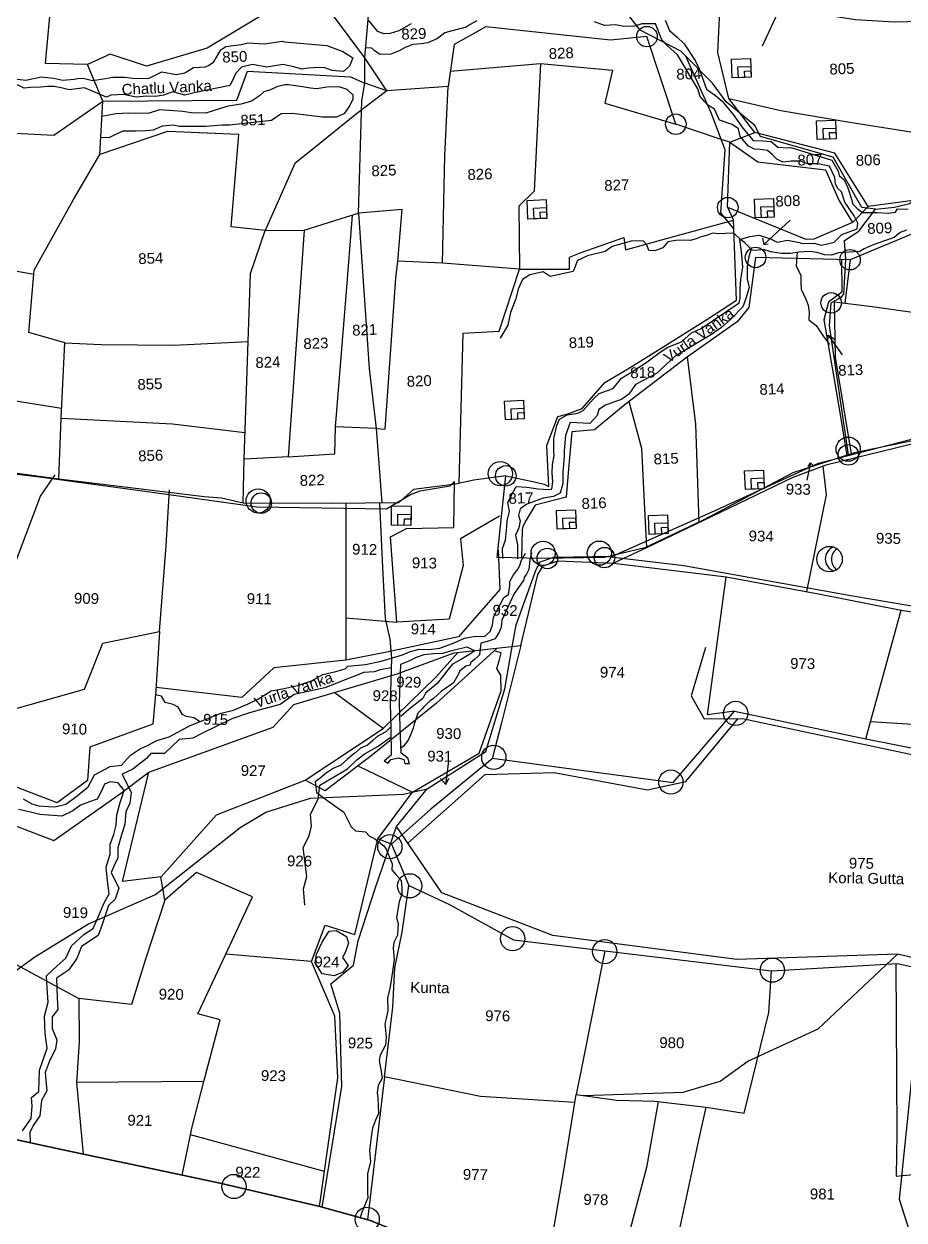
# Model space of a CAD drawing. Header units: inches. Extents: x 207447 to 213485, y 1587092 to 1593817.
# Drawn here: x 208574 to 209802, y 1588008 to 1589676 of the extents above; entities that cross this region are included whole.
import ezdxf

# ---------------------------------------------------------------- set-up
doc = ezdxf.new("R2010")
doc.units = ezdxf.units.IN
doc.header["$LTSCALE"] = 15
doc.header["$MEASUREMENT"] = 0
for name, color, linetype in [('BOUNDRY STONES', 240, 'Continuous'), ('PLOTS', 7, 'Continuous'), ('PLOTS NO', 7, 'Continuous'), ('ROADS', 1, 'Continuous'), ('STREAMS', 4, 'Continuous'), ('VILLAGE BOUNDRY', 5, 'Continuous'), ('wells', 7, 'Continuous')]:
    doc.layers.add(name, color=color, linetype=linetype)
doc.styles.get("Standard").update_dxf_attribs({"font": 'arial.ttf'})

msp = doc.modelspace()

# ---------------------------------------------------------------- linework, layer by layer
at = {"layer": 'BOUNDRY STONES'}
for centre in [(209443.3, 1589658.5), (209483.5, 1589536.3), (209556, 1589420.1), (209594.8, 1589350.6), (209726.6, 1589347.4), (209700.2, 1589287.3), (209724.2, 1589075.3), (209246.3, 1589046.1), (208905.2, 1589008.1), (209304.3, 1588930.9), (209384, 1588932.1)]:
    msp.add_circle(centre, 14.3, dxfattribs=at)
at = {"layer": 'BOUNDRY STONES', "color": 1}
for centre in [(209724, 1589083.3), (209238.6, 1589049.1), (208900.9, 1589011.1), (209298.4, 1588938), (209376.9, 1588938.3), (209567, 1588714.9), (209229.6, 1588653.7), (209476.6, 1588619.1), (209084.6, 1588529), (209112.2, 1588474.5), (209255.8, 1588400.8), (209384.4, 1588382.8), (209618.2, 1588356.9), (208867.1, 1588055.3), (209053, 1588009.5)]:
    msp.add_circle(centre, 16.9, dxfattribs=at)
at = {"layer": 'PLOTS'}
for points in [[(209049.6, 1589628.9), (209062.2, 1589774.3), (209133, 1589747.5), (209230.3, 1589717.6), (209239.9, 1589850.3), (209198, 1589906), (209143.9, 1589978), (209111.2, 1590024.7)], [(208808.7, 1589827), (208904.9, 1589825.8), (208954.8, 1589802.1), (209016, 1589729.7), (209006, 1589687.5), (208915.6, 1589693.8), (208829.8, 1589642.5), (208745, 1589617.4), (208694.5, 1589634.1), (208662.8, 1589619.4), (208604.3, 1589621.1), (208617.5, 1589767.8)], [(209893.9, 1589569.7), (209872.7, 1589519.8), (209837.7, 1589464.1), (209814.4, 1589430.1), (209751.8, 1589421.6), (209705.4, 1589495.8), (209593.7, 1589524.6), (209557.3, 1589572.2), (209542.1, 1589636.4), (209546.3, 1589723.3)], [(208684.3, 1589568.5), (208871.3, 1589570), (208886.1, 1589610.5), (209029.6, 1589602.6), (209049.5, 1589593.7), (209049.6, 1589628.9), (209006, 1589687.5)], [(209558.8, 1589511.4), (209545.2, 1589515.7), (209483.5, 1589536.3), (209443.3, 1589658.5), (209392.2, 1589653.7), (209218.7, 1589672), (209174.1, 1589647.3), (209165.9, 1589588.9), (209080.6, 1589582.7), (209049.6, 1589628.9)], [(208428.1, 1589591.7), (208415.6, 1589516.4), (208515.5, 1589526.4), (208616, 1589521.2), (208684.3, 1589568.5), (208662.8, 1589619.4)], [(209168.9, 1589610.3), (209294.6, 1589621.2), (209395, 1589611.9), (209384.6, 1589565.9), (209483.5, 1589536.3)], [(209294.6, 1589621.2), (209285.9, 1589442.9), (209264.5, 1589422.3), (209265.5, 1589334.1), (209335.2, 1589334.4), (209335.2, 1589350.8), (209351.5, 1589357.6), (209411, 1589378.3), (209413.5, 1589361.2), (209478.8, 1589379.2), (209563.8, 1589402.7)], [(209080.6, 1589582.7), (209038.1, 1589550.8), (208977.1, 1589501.7), (208952.1, 1589481.6), (208910.5, 1589388.3), (208964.9, 1589388.8), (209024, 1589407), (209040.7, 1589412.1), (209045.7, 1589569), (209049.5, 1589593.7)], [(209080.6, 1589582.7), (209049.5, 1589593.7)], [(209265.5, 1589334.1), (209158.1, 1589342.8), (209161.4, 1589492.1), (209165.9, 1589588.9)], [(208942.8, 1589072.6), (208881.2, 1589069.3), (208886.8, 1589233.2), (208890, 1589328.2), (208910.5, 1589388.3), (208863, 1589393.3), (208873.8, 1589522.2), (208774.5, 1589526.4), (208679.8, 1589493.9), (208684.3, 1589568.5)], [(209557.3, 1589572.2), (209630.1, 1589555.5), (209726.2, 1589539), (209811.6, 1589525.5), (209872.7, 1589519.8)], [(208588.1, 1589327), (208390.1, 1589362.1), (208395.9, 1589397.9), (208402.7, 1589439.9), (208415.6, 1589516.4)], [(209246.3, 1589046.1), (209281.7, 1589038.6), (209300, 1589034.7), (209306.5, 1589031.1), (209303.6, 1589088.2), (209318.9, 1589129), (209331.5, 1589132.3), (209353, 1589140.1), (209384.7, 1589176.1), (209417.5, 1589195.7), (209462.9, 1589224), (209526.9, 1589264), (209568.1, 1589291.1), (209564.8, 1589378.4), (209563.8, 1589402.9), (209555.6, 1589421.2), (209558.8, 1589511.4), (209593.7, 1589524.6)], [(209558.8, 1589511.4), (209598.1, 1589483.9), (209601.6, 1589483.2), (209692.4, 1589472.7), (209710.8, 1589430.4), (209730.2, 1589399.2), (209751.8, 1589421.6)], [(208631.1, 1589231.7), (208581, 1589246), (208588.6, 1589332.9), (208643.3, 1589431.5), (208679.8, 1589493.9)], [(209158.1, 1589342.8), (209095.6, 1589345.3), (209101.9, 1589417.6), (209040.7, 1589412.1), (209055.9, 1589195.9), (209065.3, 1589112.2), (209078.2, 1589111.4), (209086.8, 1589235.9), (209092.7, 1589321.5), (209095.6, 1589345.3)], [(209730.2, 1589399.2), (209676.1, 1589376.2), (209665.4, 1589375.7), (209587.7, 1589407.2), (209556, 1589420.1)], [(209065.3, 1589112.2), (209008.8, 1589114.4), (209023.8, 1589296.9), (209032.4, 1589409.6)], [(209833.4, 1589394.3), (209808.1, 1589381.2), (209744.3, 1589354.7), (209726.6, 1589347.4), (209719.2, 1589286.9)], [(208964.9, 1589388.8), (208948.9, 1589156.7), (208942.8, 1589072.6), (209007.6, 1589076.8), (209008.8, 1589114.4)], [(209726.6, 1589347.4), (209594.8, 1589350.6), (209585.6, 1589281), (209569.1, 1589261), (209500, 1589212.1), (209412.7, 1589145.7), (209370.3, 1589110.1), (209338.6, 1589107.6), (209333.9, 1589056), (209330.7, 1589016.4), (209287.2, 1589005.3), (209274.9, 1588984.1), (209270, 1588975.6), (209269.3, 1588970.9), (209268.3, 1588931.5)], [(209714.5, 1589347.7), (209715.2, 1589302.4), (209696.7, 1589288.2), (209690, 1589263.7), (209701.5, 1589196.6), (209713.1, 1589128.9), (209722.1, 1589074.6)], [(209181.3, 1589035.8), (209186.9, 1589244.9), (209237.3, 1589247.7), (209265.5, 1589334.1)], [(209728.8, 1589076.8), (209706.1, 1589211.7), (209704.7, 1589288.7), (209757.4, 1589282.2), (209879.7, 1589264.8), (209943.8, 1589259), (209961.4, 1589266.4), (210026.3, 1589257.3), (210064.3, 1589242.7), (210092.9, 1589204.2), (210095.9, 1589184.1)], [(208626.1, 1589126.6), (208631.1, 1589231.7), (208681.9, 1589229.2), (208783.3, 1589228.5), (208886.8, 1589233.2)], [(209515.9, 1588981.4), (209511.3, 1589118), (209500, 1589212.1)], [(208358.4, 1589183.3), (208626.7, 1589140.5)], [(209418, 1589149.7), (209435.5, 1589084.7), (209439.4, 1589008.8), (209442.6, 1588946.1)], [(208622.8, 1589041.3), (208626.1, 1589126.6), (208781.6, 1589118.8), (208882.5, 1589106.4)], [(209854.3, 1589103.5), (209732.8, 1589078.1), (209646.8, 1589050.1), (209521.9, 1588984.3), (209440.5, 1588945.6), (209384, 1588932.1), (209296.4, 1588930.8), (209234.5, 1588932.4), (209246.3, 1589046.1), (209201.9, 1589040.1), (209176.4, 1589034.7), (209117.4, 1589027.1), (209096.8, 1589008.6), (209003.8, 1589007.7), (208879.8, 1589008.2), (208849.5, 1589015), (208825.6, 1589016.9), (208622.8, 1589041.3), (208335.7, 1589080.5), (208119, 1589102.1), (208077, 1589106), (207837.9, 1589111.9), (207714.5, 1589119.3)], [(209065.3, 1589112.2), (209073.6, 1589008.4)], [(209853.3, 1589085.9), (209831.7, 1589094.7), (209692.8, 1589061.2), (209646.7, 1589043.8), (209545.2, 1588995), (209443.5, 1588946.4), (209396.5, 1588924.2)], [(208879.8, 1589008.2), (208881.2, 1589069.3)], [(209666.3, 1588884.8), (209693.7, 1589019.6), (209689, 1589059.7)], [(208331.1, 1588909.9), (208443.2, 1588908.3), (208547.7, 1588887.1), (208597.2, 1589017.7), (208617.5, 1589047.7)], [(208547.7, 1588887.1), (208531.1, 1588807.6), (208521.6, 1588767.2), (208527.4, 1588717.3), (208536.3, 1588714.4), (208658.4, 1588748.5), (208684.4, 1588812.8), (208763.4, 1588829.2), (208772.7, 1588948.4), (208777.4, 1589026.6)], [(209023.1, 1588848.3), (209094.4, 1588842.2), (209085.4, 1588961.2), (209107.8, 1588972.9), (209173.8, 1588973.9), (209174.6, 1589038.1)], [(209023.3, 1589008.5), (209023, 1588789.2)], [(209237.6, 1588989.7), (209183.2, 1588958.4), (209186.7, 1588921.1), (209167.4, 1588846.2), (209094.4, 1588842.2)], [(208515.1, 1588630.4), (208525.8, 1588572), (208615.9, 1588537.5), (208708.8, 1588603.2), (208748.2, 1588633.1), (208921.9, 1588695.5), (208950.7, 1588727.2), (209094.8, 1588770.2), (209174.4, 1588799.5), (209267.2, 1588809.6), (209290.9, 1588908.5), (209298.3, 1588920.4), (209319.2, 1588927.7), (209396.5, 1588924.2), (209553.8, 1588905.5), (209682.4, 1588881.8), (209797.7, 1588859), (209922.7, 1588839.2)], [(209235.6, 1588942.3), (209237.8, 1588887.4), (209180.4, 1588821.7), (209082.8, 1588800.6), (209023, 1588789.2), (208922.9, 1588778.3), (208877.9, 1588737.1), (208758.5, 1588751)], [(209227.5, 1588652.5), (209480, 1588618.7), (209565.6, 1588717.8), (209527.8, 1588713), (209553.8, 1588905.5)], [(209087.1, 1588532.5), (209111.1, 1588475), (209166.9, 1588448.8), (209256.9, 1588399.2), (209384.4, 1588384), (209616.8, 1588355.8), (209793, 1588366.2), (209911.3, 1588340.3), (209998.6, 1588321.3), (210126.6, 1588365.4), (210217.7, 1588396.5), (210262.8, 1588396.7), (210319.2, 1588426.4), (210344.1, 1588443.2), (210388.2, 1588510.9), (210406, 1588541.1), (210430.6, 1588561.1), (210561.8, 1588623.7), (210526.4, 1588698.1), (210464.1, 1588722.6), (210469.1, 1588753.6), (210437.8, 1588756.4), (210450.8, 1588843.3)], [(209565.6, 1588717.8), (209748.8, 1588679.6), (209797.7, 1588859)], [(208763.4, 1588829.2), (208758.2, 1588746.7), (208754.1, 1588699.9), (208666, 1588667.6), (208662.8, 1588621.4), (208620.5, 1588590.1), (208515.1, 1588630.4), (208527.4, 1588717.3)], [(209267.2, 1588809.6), (209240.3, 1588701.6), (209227.3, 1588651.6), (209141.7, 1588581.3), (209087.1, 1588532.5), (209067.8, 1588539.8), (209116.2, 1588605.3)], [(209234.2, 1588806), (209149.6, 1588729.2), (209060.5, 1588657.3), (208994.2, 1588606.7), (208966.4, 1588621.6)], [(209040, 1588641.6), (209116.2, 1588605.3), (209209, 1588659.3), (209240, 1588746.2), (209239.6, 1588768.1), (209234, 1588777.5), (209236.9, 1588788.4), (209239.9, 1588799.4), (209230, 1588802.2)], [(209075.3, 1588693.8), (209149.2, 1588765.9), (209179.6, 1588800)], [(208765.6, 1588486.9), (208842.9, 1588573.5), (208966.4, 1588621.6), (209075.3, 1588693.8), (209006.7, 1588743.9)], [(209748.8, 1588679.6), (209911, 1588647.3), (210026.6, 1588624.3), (210032.3, 1588662.6), (209885.1, 1588671), (209828.7, 1588698.5), (209755.1, 1588702.9)], [(208770.8, 1588454.7), (208765, 1588486.8), (208711.8, 1588480.5), (208748.2, 1588633.1)], [(208975.5, 1588368.8), (208994.4, 1588419.6), (209035.8, 1588406.4), (209067.8, 1588539.8)], [(208824.9, 1588201.9), (208848, 1588287.5), (208816.8, 1588295.9), (208855.3, 1588378.3), (208893, 1588459.2), (208814.9, 1588492.9), (208770.8, 1588454.7), (208743.9, 1588372.2), (208724.4, 1588309), (208650.7, 1588317.2)], [(209342.6, 1588172.2), (209211.1, 1588180.6), (209077.2, 1588208.3), (209088.6, 1588305.2), (209091.7, 1588360), (209101.6, 1588409.9), (209111.1, 1588475)], [(208986.5, 1588027.5), (208994.9, 1588086.2), (209012.2, 1588207), (209008, 1588292.8), (208975.5, 1588368.8), (208855.6, 1588379.1)], [(209384.4, 1588384), (209353, 1588225), (209344.4, 1588183.5), (209401, 1588175.8), (209454.3, 1588174.3), (209525.7, 1588165.8)], [(208558, 1588367.4), (208650.7, 1588317.2), (208651, 1588256.4), (208647.3, 1588200.5), (208656.8, 1588100.4)], [(209790.5, 1588366), (209792, 1588129.2), (209790.9, 1588069.9), (209862.3, 1588076.5)], [(209452, 1587822.4), (209491.2, 1588004.9), (209516.3, 1588122.1), (209525.7, 1588165.8), (209578.9, 1588157.3), (209613.5, 1588297.7), (209616.8, 1588355.8)], [(208794.8, 1588071.2), (208808.8, 1588138.5), (208824.9, 1588201.9), (208647.3, 1588200.5)], [(209077.2, 1588208.3), (209053.2, 1588009)], [(209297.8, 1587907.9), (209326, 1588069.1), (209344.4, 1588183.5)], [(209458.8, 1588173.7), (209442.5, 1588081.8), (209403.3, 1587932.4), (209385.3, 1587860.1)], [(208993.4, 1588076.3), (208806.5, 1588127.3)]]:
    msp.add_lwpolyline(points, dxfattribs=at)
at = {"layer": 'PLOTS NO'}
for points in [[(209606.1, 1589368.5), (209643.1, 1589402.4)], [(209604.5, 1589377.3), (209606.1, 1589368.5), (209612.2, 1589369.7)], [(209695.4, 1589232.4), (209696.1, 1589242.1), (209705.7, 1589236)], [(209696.1, 1589242.1), (209715.6, 1589214.9)], [(209671.5, 1589064.2), (209666.3, 1589040)], [(209668.1, 1589059.3), (209671.5, 1589064.2), (209676.7, 1589059.3)], [(209162.5, 1588615.6), (209166.7, 1588648.3)], [(209155.1, 1588624), (209162.5, 1588615.6), (209166.9, 1588624.5)]]:
    msp.add_lwpolyline(points, dxfattribs=at)
at = {"layer": 'ROADS'}
for points in [[(209762.2, 1589417.8), (209742.9, 1589420.2), (209703, 1589490.2), (209601.7, 1589519.1), (209593.7, 1589534.7), (209553.7, 1589567.7), (209534.7, 1589593.7), (209490.7, 1589638.3), (209433.9, 1589667.3), (209395.5, 1589717), (209357.9, 1589766.7), (209335.7, 1589878.6), (209326.8, 1589946), (209306.3, 1589989.6), (209265.4, 1590023.5), (209229.5, 1590043), (209185.8, 1590084.2), (209110.6, 1590188.6), (209049.2, 1590258.6)], [(210316.7, 1590136), (210315.8, 1590016.8), (210316.5, 1589970.1), (210331.4, 1589915.1), (210306.9, 1589872.8), (210288.2, 1589860.2), (210196.4, 1589821.6), (210117.9, 1589784.1), (210048.8, 1589742.9), (209994.2, 1589702.7), (209963.1, 1589687.6), (209920.3, 1589682), (209787.9, 1589678.6), (209734.1, 1589681.9), (209628.7, 1589698.2), (209603.9, 1589645)], [(209724.2, 1589075.3), (209697.8, 1589255.5), (209700.2, 1589287.3), (209710.2, 1589293), (209714.6, 1589295.5), (209717.8, 1589299.2), (209720.9, 1589347.5), (209719, 1589374), (209738.8, 1589387.1), (209762.2, 1589417.8), (209788.5, 1589420.8), (209809.3, 1589425.8), (209822.6, 1589435.9), (209851.9, 1589479.3), (209885.1, 1589533.8), (209899.6, 1589571.2), (209920.3, 1589682), (209936.7, 1589695), (209966, 1589698.2), (210058.6, 1589760.6), (210086, 1589777.5), (210105.1, 1589778.6)], [(209564.3, 1589390.7), (209546.3, 1589412.8), (209552.2, 1589500.8), (209532.7, 1589552.3), (209497.5, 1589631.4)], [(207719.4, 1589112.4), (208004.4, 1589103.3), (208173.5, 1589095.2), (208422, 1589065.5), (208599.6, 1589044.3), (208752.8, 1589023.5), (208899.7, 1589003), (209080.1, 1589000.2), (209113.5, 1589020), (209127.1, 1589025), (209168.9, 1589032), (209174.6, 1589038.1)], [(208362.8, 1588162.6), (208460.6, 1588282.5), (208589.3, 1588375.4), (208664.2, 1588421.7), (208757.6, 1588462.6), (208875.9, 1588555.9), (208911.8, 1588577.4), (208973.7, 1588596.5), (209103.8, 1588602.1), (209136.5, 1588609.9), (209218.3, 1588661.7), (209245, 1588749.2), (209254.3, 1588802.4), (209260.7, 1588838.6), (209288.9, 1588915.3), (209294.3, 1588926.3), (209313.4, 1588932.5), (209395.1, 1588934.2), (209538.2, 1588998), (209682.7, 1589063.6), (209825, 1589100.6), (209856.4, 1589102.2), (209872.1, 1589062.5), (210016.8, 1589081.8)], [(209385, 1588934), (209494.5, 1588921), (209727.6, 1588879.1), (210013.1, 1588830.9), (210034.4, 1588826.4), (209996.1, 1588924.2), (209990.3, 1588969.1)], [(209525, 1588806.6), (209505.1, 1588739.4), (209523.3, 1588707.3), (209576.7, 1588707.8), (209913.6, 1588636.4), (210093.1, 1588603.7), (210085.1, 1588559.9), (210260.7, 1588552.7), (210381.4, 1588537), (210377, 1588502.7), (210321.7, 1588437.4), (210269.2, 1588411.9), (210191.3, 1588400.6), (209998.6, 1588332.3), (209792.7, 1588379), (209568.7, 1588372), (209312.1, 1588405), (209157, 1588464.5), (209093.9, 1588557.3), (209136.5, 1588609.9)], [(209109.9, 1588533.8), (209217.4, 1588629.6), (209313.6, 1588632.7), (209443.8, 1588608.5), (209497.4, 1588619.8), (209570.6, 1588707.8)], [(208990.2, 1588026.5), (209017.5, 1588194.9), (209014.7, 1588297), (209002.4, 1588337.8), (209033.8, 1588363.8), (209040.2, 1588397.9), (209065.2, 1588473.5), (209093.9, 1588557.3)], [(209354.8, 1588182.1), (209493.9, 1588186.6), (209545.2, 1588202), (209583.8, 1588230.2), (209682, 1588274.9), (209792.7, 1588379)], [(209829.2, 1588370.7), (209806.1, 1588146), (209795, 1588037.6), (209822.4, 1587951.6), (209918.1, 1587881.6), (210085.3, 1587744.2)]]:
    msp.add_lwpolyline(points, dxfattribs=at)
at = {"layer": 'STREAMS'}
for points in [[(209206, 1589680.4), (209196.7, 1589675.2), (209190.9, 1589671.5), (209171.3, 1589666.7), (209161.2, 1589663.6), (209151.2, 1589656), (209137.5, 1589649.9), (209128.4, 1589648.4), (209116.6, 1589647.7), (209105.9, 1589643.1), (209097.8, 1589638.6), (209086, 1589634.2), (209070.5, 1589633.6), (209062.5, 1589639.1), (209059.5, 1589642.6), (209050.8, 1589642.7)], [(209054.3, 1589681.2), (209067.1, 1589666.3), (209076, 1589662.9), (209085.3, 1589663.1), (209097.7, 1589667.1), (209114.6, 1589676.8)], [(209242.2, 1588930.8), (209241.6, 1588944.6), (209245.8, 1588956.3), (209248, 1588974.8), (209248.4, 1588983.2), (209251.3, 1588996.2), (209249.2, 1589009.4), (209260.7, 1589031.3), (209275.8, 1589030.3), (209291.4, 1589028), (209305.5, 1589026.9), (209310.6, 1589027.3), (209311.8, 1589037.8), (209311, 1589050.4), (209311.3, 1589061.7), (209313.8, 1589074.1), (209313.5, 1589080.7), (209313.3, 1589098), (209317.6, 1589116.1), (209321.2, 1589125.1), (209332, 1589131.3), (209346.7, 1589133.7), (209354.4, 1589137.2), (209368.8, 1589153.3), (209376.8, 1589161), (209388.2, 1589164.9), (209396.1, 1589167.7), (209407.9, 1589182.4), (209426.6, 1589193.8), (209445.5, 1589206.5), (209461.6, 1589218.6), (209472.2, 1589225.7), (209491.5, 1589233), (209505.6, 1589245.3), (209518.7, 1589251.6), (209572.1, 1589287.1), (209573.2, 1589293.6), (209573.1, 1589306.9), (209574.2, 1589320.4), (209576.8, 1589337.1), (209576.1, 1589348.6), (209574.6, 1589362.1), (209572.9, 1589375.4), (209586.8, 1589379.9), (209599.7, 1589381.5), (209615.4, 1589376.4), (209625, 1589371.7), (209639.2, 1589374.8), (209656, 1589371.4), (209659.7, 1589370.1), (209676.3, 1589370.5), (209686.1, 1589367.9), (209695.3, 1589369.7), (209704.6, 1589371.7), (209715.1, 1589382.5), (209736.7, 1589390.3), (209737.5, 1589398.6), (209732.5, 1589408.8), (209719.2, 1589427.7), (209714.5, 1589442), (209709.5, 1589446.9), (209706.4, 1589452.8), (209705.4, 1589462.2), (209698, 1589478), (209681.7, 1589481.2), (209667.7, 1589480.9), (209657.6, 1589484.9), (209644.4, 1589485), (209632.7, 1589483.4), (209624.4, 1589487.7), (209618.4, 1589493.7), (209611.2, 1589499.8), (209601.2, 1589501.3), (209593.2, 1589501.4), (209584.7, 1589505.9), (209573.2, 1589519.1), (209571.1, 1589529.9), (209562.3, 1589536), (209544.5, 1589542.2), (209537.5, 1589557.4), (209528.2, 1589562.8), (209523.4, 1589567.9), (209517.6, 1589575), (209514.1, 1589585.7), (209485.9, 1589633.2), (209471.3, 1589646), (209463.8, 1589654.2), (209455.4, 1589676.4), (209436.3, 1589676.1), (209426, 1589672.9), (209411, 1589672.6), (209399.4, 1589675.1), (209383.9, 1589674.2), (209370.1, 1589679.2)], [(209468.8, 1589681.4), (209474.9, 1589667.1), (209485.4, 1589657.8), (209495.1, 1589648.3), (209510.6, 1589625.4), (209516.2, 1589613.7), (209526.2, 1589585.1), (209538.7, 1589576.6), (209548, 1589568.6), (209563.4, 1589549.8), (209577, 1589531), (209591.6, 1589513.7), (209605.1, 1589513.4), (209616.6, 1589512.1), (209625.8, 1589504.5), (209640.2, 1589503.6), (209644.1, 1589503.9), (209701.1, 1589486.1), (209709.8, 1589471), (209711.6, 1589464.9), (209718.5, 1589458.8), (209723.6, 1589447.7), (209728.7, 1589431.7), (209730.3, 1589424.9), (209736.3, 1589419), (209744, 1589413.3), (209752.2, 1589413.2), (209764.3, 1589413.1), (209779.8, 1589412.4), (209789.9, 1589413.9), (209792.6, 1589418.4), (209807.5, 1589417.9)], [(208553.7, 1589600.7), (208576.9, 1589597.6), (208598.3, 1589602.3), (208615.9, 1589600.4), (208628.5, 1589597.6), (208644.1, 1589599), (208651.1, 1589600.7), (208658.5, 1589600.2), (208669.9, 1589597.4), (208687.8, 1589600), (208698, 1589601.8), (208714.7, 1589602.1), (208725.9, 1589600.5), (208748.1, 1589599.9), (208766.4, 1589609.3), (208786.3, 1589605.8), (208798.4, 1589608.1), (208810.7, 1589615.4), (208827.3, 1589616.5), (208831.8, 1589618.1), (208839, 1589623.5), (208848.9, 1589640.1), (208855.9, 1589644.9), (208877, 1589647.4), (208886.6, 1589649.6), (208909.9, 1589648.3), (208934.3, 1589652.2), (208937.8, 1589651.3), (208996.8, 1589646), (209018.9, 1589637.7), (209032.8, 1589629), (209028.3, 1589617.3), (209019.7, 1589609.7), (209004.2, 1589611.1), (208994.1, 1589615), (208984.6, 1589615.2), (208970.8, 1589614.3), (208961.6, 1589613), (208950.6, 1589616.5), (208935.3, 1589619.8), (208913, 1589615.7), (208893, 1589619.6), (208877.4, 1589615.9), (208869.8, 1589607.3), (208864.1, 1589595.3), (208861.4, 1589590.4), (208811.6, 1589580), (208798.8, 1589576.8), (208781.7, 1589581.5), (208768.6, 1589577), (208757.7, 1589574.9), (208745.4, 1589575.5), (208730.5, 1589574.2), (208713.2, 1589577.7), (208695.2, 1589576.8), (208689.5, 1589574), (208658.4, 1589587.2), (208637.1, 1589584.3), (208626.1, 1589587.3), (208616.2, 1589588.7), (208607.2, 1589588.8), (208597.8, 1589588), (208583.5, 1589587.4), (208574.5, 1589586.6), (208565, 1589591.2)], [(208680.6, 1589518.4), (208692.9, 1589517.6), (208702.4, 1589522.7), (208712.5, 1589527.2), (208730, 1589527.3), (208744.6, 1589527.6), (208754.7, 1589528.5), (208767.2, 1589533.9), (208782.6, 1589535.4), (208790.5, 1589533.6), (208810.9, 1589533.8), (208828.1, 1589533.6), (208850.3, 1589535.3), (208860.8, 1589535.3), (208919.5, 1589542.1), (208933.1, 1589551.2), (208949, 1589551.7), (208971.7, 1589548.9), (208990.1, 1589546.7), (209010.8, 1589546.8), (209021.8, 1589551.6), (209028.3, 1589560.9), (209033.3, 1589571.6), (209033.5, 1589576.8), (209025, 1589584.8), (209013.9, 1589588.3), (208996.9, 1589588), (208982.7, 1589585.9), (208974.1, 1589586.4), (208962.6, 1589588.3), (208943.1, 1589591.4), (208938.2, 1589591.2), (208926.9, 1589588.4), (208918, 1589584.4), (208908.6, 1589581.4), (208902.8, 1589576), (208891.7, 1589568.5), (208877.2, 1589564.2), (208859, 1589561.4), (208848.4, 1589558.1), (208827.8, 1589551.7), (208807.5, 1589552.2), (208796, 1589554.3), (208783, 1589555.1), (208763.3, 1589556.2), (208747.3, 1589551.3), (208719.5, 1589551.6), (208702.6, 1589551), (208682.2, 1589547.1)], [(209805.4, 1589388.4), (209796.4, 1589385.3), (209788.3, 1589378.4), (209774.8, 1589373.9), (209758.7, 1589368.2), (209746.1, 1589362.7), (209740.3, 1589358.8), (209725.5, 1589357.9), (209710.7, 1589356.9), (209700.5, 1589353.8), (209691, 1589354.3), (209680.7, 1589357.5), (209670.7, 1589358.8), (209655, 1589358), (209643.6, 1589356.2), (209631, 1589355.9), (209616.3, 1589358.2), (209606, 1589361.5), (209594.5, 1589360.2), (209590.1, 1589360.9), (209579.3, 1589371.5), (209574.3, 1589375.2), (209564.3, 1589384.4), (209553.2, 1589384), (209542.9, 1589383.6), (209534.7, 1589384.3), (209527.5, 1589381.6), (209519.1, 1589379.5), (209511.7, 1589376.5), (209503.5, 1589374.2), (209495.1, 1589374.5), (209483.7, 1589374.3), (209472.5, 1589372.5), (209465.3, 1589363.8), (209454.1, 1589359.6), (209446.1, 1589360.3), (209443.3, 1589368), (209438.2, 1589373.8), (209421.2, 1589373.3), (209394.6, 1589366), (209384.9, 1589358.7), (209360.2, 1589353), (209346.3, 1589346.5), (209340.2, 1589330.9), (209308.2, 1589323.8), (209298.6, 1589330.7), (209280.1, 1589326.2), (209269.7, 1589319.8), (209263.8, 1589306.5), (209260.5, 1589293), (209252.8, 1589273.6), (209249.1, 1589256.1), (209238.5, 1589238)], [(209588.7, 1589362.8), (209584.9, 1589349.8), (209583.2, 1589337.4), (209583, 1589320.7), (209585.8, 1589308.9), (209581, 1589293.5), (209576.9, 1589281.8), (209560.9, 1589264.9), (209547.3, 1589252.9), (209533.4, 1589243.1), (209506.6, 1589227.4), (209482.8, 1589213.1), (209470, 1589201.1), (209456.4, 1589188.9), (209427.5, 1589173.5), (209417.9, 1589160.2), (209407.7, 1589152.6), (209396.5, 1589148.8), (209385.4, 1589144.6), (209376.1, 1589138.5), (209373.6, 1589130), (209363.6, 1589119.2), (209336.3, 1589120.6), (209329.6, 1589102.4), (209327.6, 1589081.4), (209327.9, 1589073.3), (209325.7, 1589050.7), (209325.9, 1589035.3), (209322.3, 1589021.8), (209312.8, 1589017.1), (209298.3, 1589015.1), (209275.9, 1589006.5), (209266.2, 1589000.1), (209264.2, 1588991), (209266.4, 1588983.2), (209264.4, 1588973.6), (209260, 1588963.4), (209262.5, 1588950), (209262.8, 1588930.5)], [(209652.9, 1589358.5), (209652.4, 1589351.9), (209651.3, 1589338.4), (209657.7, 1589325.8), (209658.1, 1589316.2), (209658.5, 1589306.5), (209664.8, 1589292.4), (209668.2, 1589284), (209669.5, 1589274.4), (209669.2, 1589263.7), (209679.3, 1589255.6), (209689.6, 1589240.3), (209697.7, 1589229.3)], [(209076.5, 1588648.8), (209087.1, 1588657.7), (209086.2, 1588694), (209085.3, 1588729.2), (209087.2, 1588791.9), (209085, 1588818.2), (209078.7, 1588847.2), (209075, 1588918.5), (209070.4, 1589007.7)], [(208573, 1588595.6), (208585.1, 1588588.7), (208595, 1588585.8), (208608.5, 1588585.2), (208617.4, 1588584.6), (208632.5, 1588588.4), (208646, 1588597.9), (208653.8, 1588604.6), (208663.7, 1588612.4), (208672.5, 1588629.3), (208694.2, 1588640.7), (208710.4, 1588642.5), (208723, 1588656.7), (208735.5, 1588665), (208747.4, 1588670.4), (208759.6, 1588676.9), (208776.8, 1588682.2), (208806, 1588697.8), (208849.2, 1588715.3), (208866.3, 1588719.5), (208887.1, 1588728.1), (208901.5, 1588735), (208919.2, 1588746.2), (208934.7, 1588749), (208955.8, 1588753.8), (208975.4, 1588760.1), (208991.1, 1588769), (209009.2, 1588773.4), (209022.4, 1588777.1), (209025.9, 1588780.9), (209050.8, 1588783), (209072.3, 1588787.5), (209102.1, 1588796.4), (209112, 1588800.9), (209125.3, 1588804.6), (209138.8, 1588803.8), (209154.3, 1588806), (209174.3, 1588813.3), (209188.7, 1588819.6), (209203.3, 1588822.5), (209216.4, 1588822.1), (209224.6, 1588828.9), (209227.6, 1588838), (209229.1, 1588849), (209243.8, 1588876.7), (209249.9, 1588880.7), (209252, 1588892.7), (209252.1, 1588898.8), (209256.9, 1588908.3), (209263.8, 1588916.4), (209266.6, 1588922.6), (209268, 1588927.6), (209273.6, 1588938.4)], [(209282.1, 1588938.7), (209279.9, 1588929.1), (209278.7, 1588915.3), (209275.4, 1588909), (209272.1, 1588904.7), (209271.7, 1588901), (209263.9, 1588890.5), (209258.1, 1588882), (209240.8, 1588845), (209240.1, 1588835.8), (209239.6, 1588833.7), (209236.6, 1588827.4), (209232.3, 1588820.8), (209231.6, 1588818.7), (209228.5, 1588817.8), (209224.7, 1588816.5), (209220.4, 1588814.9), (209211.9, 1588813), (209211.4, 1588812.6), (209209.8, 1588796.7), (209207.4, 1588794.1), (209203, 1588790.4), (209197.3, 1588785.4), (209196.4, 1588782.1), (209190.8, 1588780.6), (209182, 1588774.2), (209181, 1588770.6), (209173.6, 1588757.5), (209166.8, 1588753), (209156.8, 1588746), (209145.6, 1588735.5), (209140.6, 1588732.6), (209136.1, 1588728.1), (209132.1, 1588724), (209129.8, 1588721.4), (209123.8, 1588715.2), (209118.3, 1588700.1), (209117.1, 1588694.1), (209116.3, 1588691.8), (209113.7, 1588686), (209111.1, 1588679.4), (209108.8, 1588675.6), (209103, 1588668.7), (209101.2, 1588667.4), (209100.8, 1588666.8)], [(209076.5, 1588648.8), (209082.4, 1588645.7), (209085.9, 1588650.7), (209096.8, 1588653), (209104.1, 1588650.7), (209105.7, 1588645.1), (209111.9, 1588645), (209109.6, 1588652.4), (209100.4, 1588659.4), (209098.8, 1588695.2), (209097.9, 1588730.3), (209099.8, 1588783.7), (209111.3, 1588788.4), (209121.8, 1588793.2), (209132.4, 1588797), (209145.6, 1588798.3), (209158.6, 1588798.7), (209173.1, 1588803.1), (209192, 1588807.6), (209203, 1588802.2), (209194.6, 1588796.5), (209183, 1588789.7), (209171.9, 1588783.4), (209165.6, 1588775.5), (209159.3, 1588767.6), (209150.5, 1588756.7), (209134.5, 1588742.9), (209130.4, 1588735.5), (209111.3, 1588720.7), (209100.1, 1588710.4)], [(209086.8, 1588778.3), (209071, 1588775.6), (209062.7, 1588772.9), (209047.9, 1588772.1), (209037.9, 1588767.9), (209035.4, 1588766.9), (208993.9, 1588750.7), (208950.9, 1588741.1), (208931.4, 1588727.2), (208909, 1588721.3), (208888.6, 1588715.9), (208864.2, 1588707.4), (208822.3, 1588686.7), (208809.6, 1588680.5), (208790.6, 1588678.7), (208770.3, 1588659.1), (208751, 1588658.8), (208744.9, 1588652.2), (208725.8, 1588637.3), (208711, 1588630.3), (208723.8, 1588604.7), (208721.9, 1588589.5), (208716.1, 1588577.6), (208715.1, 1588560.6), (208709.5, 1588542.1), (208705.2, 1588527.6), (208705, 1588513.6), (208700.2, 1588502.8), (208695.9, 1588493.2), (208706.6, 1588471), (208701.3, 1588455.8), (208692.2, 1588447), (208683.1, 1588420.6), (208677.7, 1588405), (208654.6, 1588389.8), (208648, 1588373.3), (208636.5, 1588356.9), (208619.7, 1588345.9), (208620.5, 1588318.2), (208621.5, 1588301.9), (208613.7, 1588291.8), (208613.4, 1588275.5), (208619.8, 1588259.6), (208618.2, 1588247), (208609.3, 1588229), (208603.7, 1588214.1), (208605.9, 1588188.5), (208598.4, 1588175.1), (208596.4, 1588153.7), (208586.8, 1588140.3), (208582.3, 1588130.7), (208582.8, 1588116.4)], [(208819.3, 1588703.2), (208811.7, 1588708.5), (208800.4, 1588710.6), (208795.4, 1588713.2), (208789.2, 1588723.6), (208782.2, 1588727.2), (208771.1, 1588729.9), (208765.9, 1588738.7), (208757.7, 1588741)], [(209086.2, 1588696.7), (209078.9, 1588689.2), (209066.8, 1588682.9), (209060.4, 1588676.6), (209053.6, 1588670.6), (209043.7, 1588666.3), (209035.8, 1588659.6), (209032.6, 1588656.9), (209025.7, 1588651.1), (209016.4, 1588642.6), (209005.7, 1588638.1), (208995.8, 1588631.6), (208987.6, 1588624.8), (208980.3, 1588619.5), (208982.4, 1588604.8), (208992.5, 1588597.2), (208997.9, 1588593.1), (209004.3, 1588588.6), (209011.2, 1588583.7), (209020.3, 1588577.2), (209030.6, 1588556.9), (209036.6, 1588551.3), (209050.5, 1588549.9), (209056.3, 1588543.7), (209063.1, 1588540.5), (209076.2, 1588530.3), (209079.6, 1588525.8), (209083.9, 1588514.5), (209087.6, 1588505.1), (209087.4, 1588496.8), (209092.9, 1588490.5), (209100.3, 1588482.1), (209101.1, 1588471.2), (209101.1, 1588463), (209097.4, 1588452.3), (209096.5, 1588447), (209093.7, 1588429.7), (209096.1, 1588421.8), (209095.8, 1588414.9), (209095.3, 1588405.5), (209090.3, 1588395.4), (209089.4, 1588387.4), (209090.5, 1588371.8), (209088.1, 1588355.1), (209084.9, 1588333.8), (209081.3, 1588317.8), (209082, 1588300.7), (209079.3, 1588289.7), (209077.4, 1588282.3), (209079.6, 1588263.6), (209078.6, 1588252.4), (209071.3, 1588238.3), (209069.8, 1588230.8), (209072.3, 1588215.6), (209073.8, 1588206.3), (209068.4, 1588196.1), (209066.7, 1588186.1), (209067.8, 1588179), (209068.2, 1588168.6), (209068.6, 1588157), (209064.7, 1588147.9), (209060.2, 1588136.6), (209058.4, 1588124.5), (209056.3, 1588105.5), (209057.8, 1588089.8), (209053.2, 1588073.2), (209053.2, 1588053.3), (209053.3, 1588046.6), (209054, 1588039.3), (209049.3, 1588028.2), (209045.4, 1588019.5), (209043.3, 1588011.8)], [(208965.8, 1588447.3), (208964.2, 1588470.3), (208969, 1588487.3), (208963.6, 1588527.8), (208972, 1588544.4), (208975.4, 1588557.6), (208973.8, 1588574.5), (208984.5, 1588595.3), (208987.1, 1588614.7), (209010.4, 1588628.7), (209025.7, 1588637.4), (209038.3, 1588650.2), (209050.3, 1588659.2), (209068.1, 1588669.3), (209086.5, 1588682.1)], [(208572, 1588132.7), (208584, 1588149.9), (208585.8, 1588167.4), (208584.5, 1588179.4), (208595.1, 1588187.7), (208595.8, 1588217.5), (208599.2, 1588227), (208606.7, 1588248.2), (208603.6, 1588268.8), (208602.7, 1588292.7), (208607.9, 1588312.1), (208606.6, 1588332.1), (208605.4, 1588348.9), (208620.7, 1588362.9), (208632.6, 1588373.7), (208640.6, 1588391), (208657.7, 1588406.5), (208670.7, 1588414.8), (208678.5, 1588432.9), (208685.8, 1588449.9), (208692.8, 1588463.3), (208690.8, 1588481.6), (208688.7, 1588500.5), (208692, 1588511), (208694.3, 1588518.6), (208694.3, 1588532.8), (208699.4, 1588546), (208702.8, 1588558.9), (208703.5, 1588573.6), (208708.3, 1588590.7), (208714, 1588607.2), (208705.7, 1588618.2), (208694.3, 1588619.4), (208686.5, 1588616.2), (208681.7, 1588606), (208676.4, 1588595.1), (208665.4, 1588591.4), (208652.8, 1588587.1), (208642.4, 1588579), (208627.2, 1588571.6), (208596.4, 1588573.8), (208583.4, 1588577), (208566.3, 1588581.1)], [(208990.4, 1588396.8), (209000, 1588411.4), (209009.8, 1588412), (209024, 1588403.7), (209026.7, 1588394.7), (209022.8, 1588382.6), (209018.4, 1588374.4), (209026.4, 1588363.6), (209019, 1588354.2), (209006.9, 1588348.8), (208990.2, 1588351.7), (208980.3, 1588366.9), (208982.3, 1588379.3), (208990.4, 1588396.8)]]:
    msp.add_lwpolyline(points, dxfattribs=at)
at = {"layer": 'VILLAGE BOUNDRY'}
msp.add_lwpolyline([(209129.4, 1587978.8, 2, 2, 0), (209057.2, 1588007.9, 2, 2, 0), (208986.5, 1588027.5, 2, 2, 0), (208848.7, 1588059.7, 2, 2, 0), (208726.4, 1588085.7, 2, 2, 0), (208625.8, 1588107, 2, 2, 0), (208442.3, 1588146.9, 2, 2, 0)], format="xyseb", dxfattribs=at)
at = {"layer": 'wells', "color": 0}
for points in [[(209588.6, 1589601.9), (209562.2, 1589600.8), (209561.1, 1589626.9), (209587.6, 1589628)], [(209588.6, 1589601.9), (209570.8, 1589601.2), (209570.2, 1589616.2), (209588, 1589616.9)], [(209588.6, 1589601.9), (209579.8, 1589601.5), (209579.4, 1589610.5), (209588.3, 1589610.9)], [(209707.3, 1589516), (209680.9, 1589514.9), (209679.8, 1589541), (209706.3, 1589542.1)], [(209707.3, 1589516), (209689.5, 1589515.3), (209688.9, 1589530.3), (209706.7, 1589531)], [(209707.3, 1589516), (209698.5, 1589515.6), (209698.1, 1589524.6), (209707, 1589525)], [(209303.5, 1589405.1), (209277.1, 1589404.1), (209276, 1589430.2), (209302.5, 1589431.2)], [(209620.8, 1589406.8), (209594.3, 1589405.7), (209593.3, 1589431.8), (209619.7, 1589432.9)], [(209303.5, 1589405.1), (209285.7, 1589404.4), (209285.1, 1589419.4), (209302.9, 1589420.2)], [(209303.5, 1589405.1), (209294.7, 1589404.8), (209294.3, 1589413.7), (209303.2, 1589414.1)], [(209620.8, 1589406.8), (209602.9, 1589406), (209602.3, 1589421.1), (209620.2, 1589421.8)], [(209620.8, 1589406.8), (209611.9, 1589406.4), (209611.5, 1589415.4), (209620.4, 1589415.7)], [(209272.1, 1589125.4), (209245.7, 1589124.3), (209244.6, 1589150.4), (209271.1, 1589151.5)], [(209272.1, 1589125.4), (209254.3, 1589124.7), (209253.7, 1589139.7), (209271.5, 1589140.4)], [(209272.1, 1589125.4), (209263.3, 1589125), (209262.9, 1589134), (209271.8, 1589134.3)], [(209607, 1589028), (209580.6, 1589027), (209579.5, 1589053.1), (209606, 1589054.1)], [(209607, 1589028), (209589.2, 1589027.3), (209588.6, 1589042.4), (209606.4, 1589043.1)], [(209607, 1589028), (209598.2, 1589027.7), (209597.8, 1589036.6), (209606.7, 1589037)], [(209113.8, 1588976.9), (209086.7, 1588977.4), (209087.1, 1589004.2), (209114.3, 1589003.7)], [(209344.4, 1588972.7), (209318, 1588971.6), (209316.9, 1588997.7), (209343.4, 1588998.8)], [(209113.8, 1588976.9), (209095.5, 1588977.2), (209095.8, 1588992.7), (209114.1, 1588992.4)], [(209113.8, 1588976.9), (209104.7, 1588977.1), (209104.9, 1588986.3), (209114, 1588986.1)], [(209344.4, 1588972.7), (209326.6, 1588972), (209326, 1588987), (209343.8, 1588987.7)], [(209344.4, 1588972.7), (209335.6, 1588972.4), (209335.2, 1588981.3), (209344.1, 1588981.7)], [(209472.8, 1588965.6), (209446.3, 1588964.5), (209445.3, 1588990.6), (209471.7, 1588991.6)], [(209472.8, 1588965.6), (209454.9, 1588964.8), (209454.3, 1588979.9), (209472.2, 1588980.6)], [(209472.8, 1588965.6), (209463.9, 1588965.2), (209463.6, 1588974.1), (209472.4, 1588974.5)]]:
    msp.add_lwpolyline(points, close=True, dxfattribs=at)
msp.add_circle((209698, 1588930), 17.8, dxfattribs=at)
for centre, start, end in [((209709.8, 1588930.2), 110.1796, 251.6029), ((209718.4, 1588929.7), 124.1035, 234.3671)]:
    msp.add_arc(centre, 17.8, start, end, dxfattribs=at)

# ---------------------------------------------------------------- texts
at = {"layer": 'PLOTS'}
for s, rotation, p in [('829', 2.3098, (209100.9, 1589654.2)), ('828', 2.3098, (209306.5, 1589627.2)), ('850', 2.3098, (208851.1, 1589622.2)), ('804', 2.3098, (209484.5, 1589598.3)), ('805', 2.3098, (209698.1, 1589605.5)), ('Chatlu Vanka', 2.537, (208710.8, 1589577.2)), ('851', 2.3098, (208876.4, 1589534.2)), ('807', 2.3098, (209653.5, 1589478.6)), ('806', 2.3098, (209734.8, 1589478.2)), ('825', 2.3098, (209059.1, 1589463.7)), ('826', 2.3098, (209193.1, 1589458.5)), ('827', 2.3098, (209384, 1589443.3)), ('808', 2.3098, (209622.7, 1589421.2)), ('809', 2.3098, (209750.8, 1589383.3)), ('854', 2.3098, (208733.9, 1589341.2)), ('Vurla Vanka', 35.4953, (209473.6, 1589202.8)), ('821', 2.3098, (209032.3, 1589241.5)), ('823', 2.3098, (208964.2, 1589222.7)), ('819', 2.3098, (209334.5, 1589224)), ('824', 2.3098, (208897.3, 1589196.3)), ('818', 2.3098, (209420.2, 1589182)), ('813', 2.3098, (209710.3, 1589185.5)), ('855', 2.3098, (208732.7, 1589165.9)), ('820', 2.3098, (209108.4, 1589170.2)), ('814', 2.3098, (209600.4, 1589158.9)), ('856', 2.3098, (208733.8, 1589066.2)), ('815', 2.3098, (209452.8, 1589061.9)), ('822', 2.3098, (208959.1, 1589031.9)), ('933', 359.0148, (209636.8, 1589020.2)), ('817', 2.3098, (209250.4, 1589006.9)), ('816', 2.3098, (209352.3, 1588999.8)), ('934', 359.0148, (209585, 1588954.9)), ('935', 359.0148, (209762.6, 1588951.7)), ('912', 359.0148, (209031.8, 1588936.4)), ('913', 359.0148, (209115.2, 1588917.4)), ('909', 359.0148, (208643.8, 1588868)), ('911', 359.0148, (208884.8, 1588867.5)), ('932', 359.0148, (209227.7, 1588851.3)), ('914', 359.0148, (209113.6, 1588825.3)), ('974', 359.0148, (209377.5, 1588764.9)), ('973', 359.0148, (209642.9, 1588777.2)), ('Vurla Vanka', 18.9204, (208898.8, 1588722)), ('929', 359.0148, (209093.4, 1588751.3)), ('928', 359.0148, (209060.4, 1588732.3)), ('915', 359.0148, (208823.9, 1588699.3)), ('910', 359.0148, (208627.1, 1588685.9)), ('930', 359.0148, (209149.1, 1588679.6)), ('931', 359.0148, (209136.6, 1588648)), ('927', 359.0148, (208876.4, 1588627.9)), ('926', 359.0148, (208941, 1588501.9)), ('975', 359.0148, (209724.8, 1588498.7)), ('Korla Gutta', 359.0148, (209696, 1588478.5)), ('919', 359.0148, (208628.4, 1588430)), ('924', 359.0148, (208979.2, 1588361.1)), ('920', 359.0148, (208762, 1588316.1)), ('Kunta', 359.0148, (209112.9, 1588325.5)), ('976', 359.0148, (209217.5, 1588286)), ('925', 359.0148, (209025.9, 1588248.1)), ('980', 359.0148, (209460.4, 1588248.5)), ('923', 359.0148, (208904.6, 1588202.6)), ('921', 359.0148, (208718.3, 1588140.2)), ('922', 359.0148, (208868.9, 1588068)), ('977', 359.0148, (209186.3, 1588064.8)), ('978', 359.0148, (209354.4, 1588029.8)), ('981', 359.0148, (209670.4, 1588037.6))]:
    msp.add_text(s, height=15, rotation=rotation, dxfattribs=at).set_placement(p)

doc.saveas('drawing.dxf')
